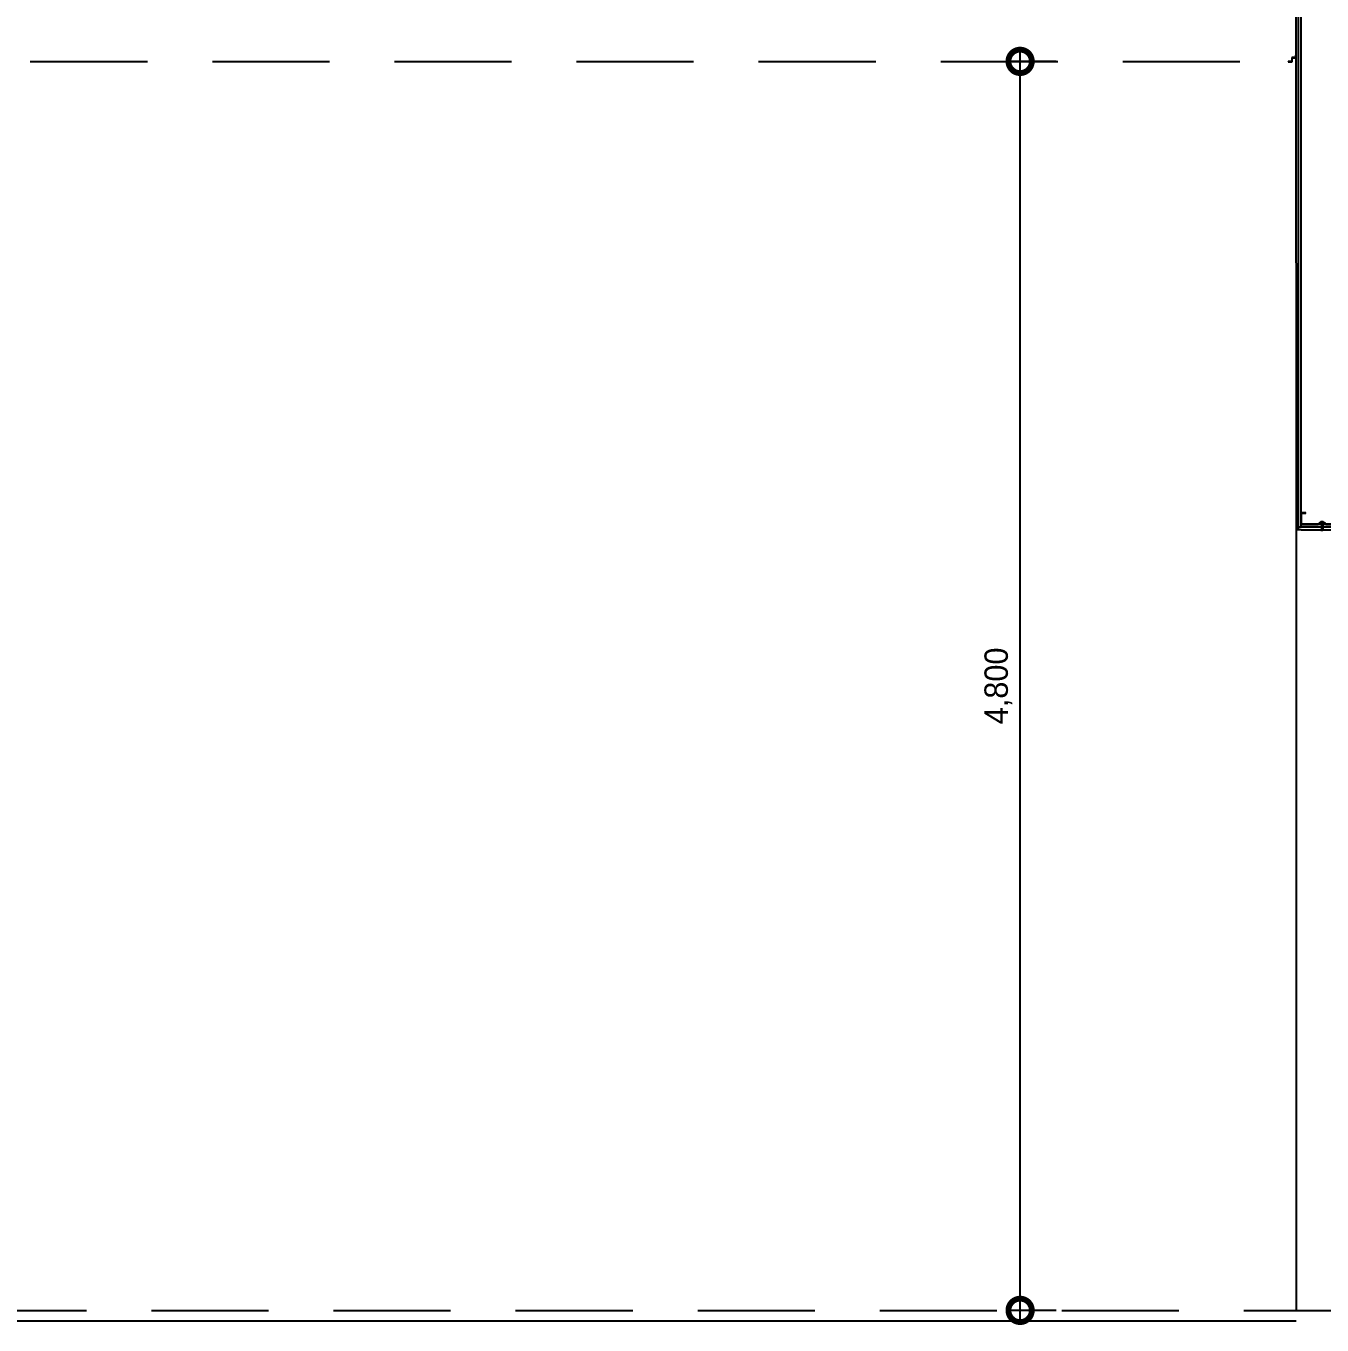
# Model space of a CAD drawing. Header units: millimetres. Extents: x 19868 to 801382, y -4805 to 85279.
# Drawn here: x 47956 to 52938, y 34273 to 39265 of the extents above; entities that cross this region are included whole.
import ezdxf

# ---------------------------------------------------------------- set-up
doc = ezdxf.new("R2010")
doc.units = ezdxf.units.MM
doc.header["$LTSCALE"] = 250
doc.linetypes.add('HID', pattern=[2.8, 1.8, -1])
doc.linetypes.add('HIDDEN', pattern=[9.525, 6.35, -3.175])
doc.layers.get('Defpoints').update_dxf_attribs({"color": 151})
for name, color, linetype in [('8입면선', 8, 'Continuous'), ('A-ELE-8', 8, 'Continuous'), ('A-FIN-8', 8, 'Continuous'), ('A-WALL-D', 7, 'Continuous'), ('GAGAM-DT', 7, 'Continuous'), ('인테리어', 7, 'HIDDEN'), ('입면', 7, 'Continuous')]:
    doc.layers.add(name, color=color, linetype=linetype)
doc.layers.add('CK', color=221, linetype='Continuous', plot=False)
doc.styles.add('Gdim', font='')
doc.styles.get('Gdim').set_extended_font_data('Dotum')
doc.dimstyles.new('Gdim50', dxfattribs={"dimscale": 30, "dimtxt": 3, "dimasz": 6, "dimexe": 1.5, "dimexo": 2, "dimgap": 1, "dimtad": 1, "dimdec": 0, "dimzin": 0, "dimdsep": 46, "dimlunit": 6, "dimtxsty": 'Gdim', "dimblk": 'DOTSMALL', "dimcen": 1.5, "dimdle": 1.5, "dimclrd": 256, "dimclre": 256, "dimclrt": 256, "dimazin": 0, "dimtfac": 1, "dimtdec": 0, "dimtix": 1, "dimtmove": 2, "dimatfit": 3, "dimldrblk": 'DOTSMALL', "dimfxl": 1.5, "dimtolj": 1, "dimtzin": 0, "dimlwd": -1, "dimlwe": -1, "dimarcsym": 1})

# ---------------------------------------------------------------- blocks, each defined once
blk = doc.blocks.new('_DotSmall')
at = {"color": 0, "linetype": 'ByBlock', "const_width": 0.5}
blk.add_lwpolyline([(-0.0625, 0, 1), (0.0625, 0, 1)], format="xyb", close=True, dxfattribs=at)
blk = doc.blocks.new('*D36')
at = {"layer": 'CK', "transparency": 16777216}
for p, q in [((51777.6, 34283.9), (51777.6, 39173.9)), ((51915.8, 39128.9), (51732.6, 39128.9)), ((51915.8, 34328.9), (51732.6, 34328.9))]:
    blk.add_line(p, q, dxfattribs=at)
at = {"layer": 'Defpoints', "color": 0, "transparency": 16777216}
for p in [(51777.6, 39128.9), (51975.8, 39128.9), (51975.8, 34328.9)]:
    blk.add_point(p, dxfattribs=at)
at = {"layer": 'CK', "transparency": 16777216, "xscale": 180, "yscale": 180, "zscale": 180}
for p, rotation in [((51777.6, 39128.9), 90), ((51777.6, 34328.9), 270)]:
    blk.add_blockref('_DotSmall', p, dxfattribs=dict(at, rotation=rotation))
at = {"layer": 'CK', "transparency": 16777216, "insert": (51693.8, 36728.9), "char_height": 90, "attachment_point": 5, "rotation": 90, "style": 'Gdim'}
blk.add_mtext('\\A1;4,800', dxfattribs=at)
blk = doc.blocks.new('*U98')
at = {"layer": '8입면선', "color": 8}
for p, q in [((10, 0), (9.6, 3440)), ((190, 0), (189.6, 3440)), ((190, 10), (10, 10))]:
    blk.add_line(p, q, dxfattribs=at)
at = {"layer": 'A-WALL-D'}
for p, q in [((-0.4, 3440), (0, 0)), ((19.6, 3440), (-0.4, 3440)), ((20, 10), (19.6, 3440)), ((180, 10), (179.6, 3440)), ((199.6, 3440), (179.6, 3440)), ((199.6, 3440), (200, 0)), ((20, 0), (0, 0)), ((180, 20), (20, 20)), ((20, 0), (180, 0)), ((200, 0), (180, 0))]:
    blk.add_line(p, q, dxfattribs=at)
at = {"layer": 'GAGAM-DT', "color": 8}
for p, q in [((97.3, 3434.2), (97.3, 3465.6)), ((102.3, 3460.1), (97.3, 3465.6)), ((102.3, 3434.2), (102.3, 3460.1)), ((104.8, 3434.2), (94.8, 3434.2)), ((94.8, 3434.2), (94.8, 3430.7)), ((103.3, 3429.2), (96.3, 3429.2)), ((97.3, 3434.2), (97.3, 3429.2)), ((102.3, 3434.2), (102.3, 3429.2)), ((104.8, 3434.2), (104.8, 3430.7)), ((95.1, 25.8), (95.1, 29.3)), ((105.1, 25.8), (95.1, 25.8)), ((103.6, 30.8), (96.7, 30.8)), ((97.6, 25.8), (97.6, 30.8)), ((97.6, 25.8), (97.6, -5.6)), ((102.6, 25.8), (102.6, 30.8)), ((102.6, 25.8), (102.6, -0.1)), ((105.1, 25.8), (105.1, 29.3)), ((102.6, -0.1), (97.6, -5.6))]:
    blk.add_line(p, q, dxfattribs=at)
for centre, start, end in [((96.3, 3430.7), 180, 270), ((103.3, 3430.7), 270, 0), ((96.7, 29.3), 90, 180), ((103.6, 29.3), 0, 90)]:
    blk.add_arc(centre, 1.51, start, end, dxfattribs=at)
at = {"layer": '입면', "color": 6}
for p, q in [((19.6, 3395), (19.6, 3440)), ((19.6, 3440), (85, 3440)), ((37.5, 3395), (19.6, 3395)), ((84.4, 3438.8), (20.8, 3438.8)), ((20.8, 3438.8), (20.8, 3396.2)), ((20.8, 3396.2), (37.5, 3396.2)), ((37.5, 3396.2), (37.5, 3395)), ((89.4, 3433), (84.4, 3438.8)), ((85, 3440), (90, 3434.2)), ((109.9, 3433), (89.4, 3433)), ((90, 3434.2), (109.3, 3434.2)), ((109.3, 3434.2), (114.3, 3440)), ((114.8, 3438.8), (109.9, 3433)), ((114.3, 3440), (179.6, 3440)), ((178.4, 3438.8), (114.8, 3438.8)), ((161.8, 3395), (161.8, 3396.2)), ((161.8, 3396.2), (178.4, 3396.2)), ((179.6, 3395), (161.8, 3395)), ((178.4, 3396.2), (178.4, 3438.8)), ((179.6, 3440), (179.6, 3395)), ((37.8, 65), (20, 65)), ((20, 65), (20, 20)), ((21.2, 21.2), (21.2, 63.8)), ((21.2, 63.8), (37.8, 63.8)), ((37.8, 63.8), (37.8, 65)), ((180, 65), (162.2, 65)), ((162.2, 65), (162.2, 63.8)), ((162.2, 63.8), (178.8, 63.8)), ((178.8, 63.8), (178.8, 21.2)), ((180, 20), (180, 65)), ((20, 20), (85.3, 20)), ((84.8, 21.2), (21.2, 21.2)), ((89.8, 27), (84.8, 21.2)), ((85.3, 20), (90.3, 25.8)), ((110.2, 27), (89.8, 27)), ((90.3, 25.8), (109.7, 25.8)), ((109.7, 25.8), (114.7, 20)), ((115.2, 21.2), (110.2, 27)), ((114.7, 20), (180, 20)), ((178.8, 21.2), (115.2, 21.2))]:
    blk.add_line(p, q, dxfattribs=at)

msp = doc.modelspace()

# ---------------------------------------------------------------- linework, layer by layer
at = {"layer": 'A-ELE-8'}
msp.add_line((52838.2, 37328.9), (52838.2, 34328.9), dxfattribs=at)
at = {"layer": 'A-FIN-8'}
msp.add_line((42834.5, 34288.9), (52838.2, 34288.9), dxfattribs=at)
at = {"layer": '인테리어', "linetype": 'HID'}
for p, q in [((52833.4, 39150.1), (52841.5, 39150.1)), ((42838.2, 34328.9), (55838.2, 34328.9))]:
    msp.add_line(p, q, dxfattribs=at)
at = {"layer": '인테리어', "linetype": 'HID', "elevation": 0}
msp.add_lwpolyline([(52838.2, 39157.7), (52837, 39157.7), (52837, 39143.9), (52822, 39143.9), (52822, 39128.9), (52808.2, 39128.9), (52808.2, 39127.7), (52823.2, 39127.7), (52823.2, 39142.7), (52838.2, 39142.7)], close=True, dxfattribs=at)
msp.add_lwpolyline([(43072.4, 39128.9), (52822, 39128.9)], dxfattribs=at)

# ---------------------------------------------------------------- block references
at = {"layer": 'A-WALL-D'}
msp.add_blockref('*U98', (52838.2, 37328.9), dxfattribs=at)

# ---------------------------------------------------------------- dimensions: what is measured, and where the dimension line sits
at = {"layer": 'CK'}
dim = msp.add_linear_dim(base=(51777.6, 39128.9), p1=(51975.8, 34328.9), p2=(51975.8, 39128.9), angle=90, dimstyle='Gdim50', dxfattribs=at)
dim.commit()
dim.dimension.update_dxf_attribs({"geometry": '*D36', "text_midpoint": (51693.8, 36728.9)})

doc.saveas('drawing.dxf')
